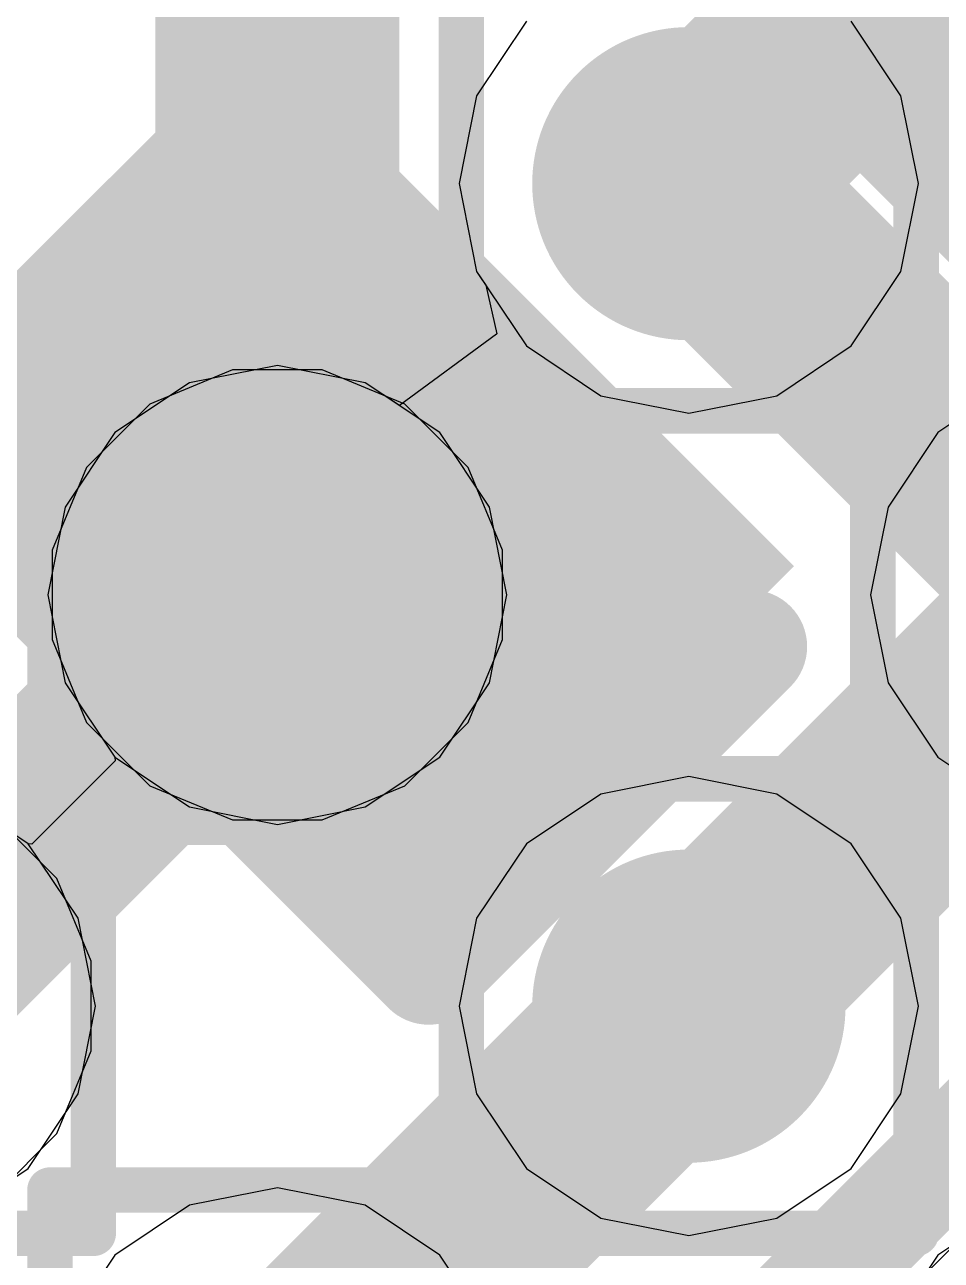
# Model space of a CAD drawing. Header units: inches. Extents: x -6 to 284, y -12 to 154.
# Drawn here: x 59.181 to 60.205, y 7.532 to 8.913 of the extents above; entities that cross this region are included whole.
import ezdxf

# ---------------------------------------------------------------- set-up
doc = ezdxf.new("R2010")
doc.units = ezdxf.units.IN
for name, color, linetype in [('Bottom Layer', 5, 'Continuous'), ('Bottom Overlay', 54, 'Continuous'), ('Bottom Paste', 16, 'Continuous'), ('Bottom Solder', 6, 'Continuous'), ('Drill Drawing', 1, 'Continuous'), ('GND-1', 16, 'Continuous'), ('GND-2', 90, 'Continuous'), ('GND-3', 216, 'Continuous'), ('GND-4', 54, 'Continuous'), ('PWR-1', 156, 'Continuous'), ('PWR-2', 130, 'Continuous'), ('Signal L1', 76, 'Continuous'), ('Signal L2', 6, 'Continuous'), ('Top Layer', 1, 'Continuous'), ('Top Paste', 8, 'Continuous'), ('Top Solder', 216, 'Continuous'), ('Via Holes', 16, 'Continuous')]:
    doc.layers.add(name, color=color, linetype=linetype)

# ---------------------------------------------------------------- blocks, each defined once
blk = doc.blocks.new('BGA_565_15_5_14_4__132')
at = {"layer": 'Top Layer'}
h = blk.add_hatch(color=1, dxfattribs=at)
edge = h.paths.add_edge_path()
edge.add_arc((-3.5749992, 4.22500044), 0.12499848, 0, 360)
h = blk.add_hatch(color=1, dxfattribs=at)
edge = h.paths.add_edge_path()
edge.add_arc((-4.22500044, 3.5749992), 0.12499848, 0, 360)
h = blk.add_hatch(color=1, dxfattribs=at)
edge = h.paths.add_edge_path()
edge.add_arc((-3.5749992, 3.5749992), 0.12499848, 0, 360)
at = {"layer": 'Top Paste'}
h = blk.add_hatch(color=8, dxfattribs=at)
edge = h.paths.add_edge_path()
edge.add_arc((-3.5749992, 4.22500044), 0.12499848, 0, 360)
h = blk.add_hatch(color=8, dxfattribs=at)
edge = h.paths.add_edge_path()
edge.add_arc((-4.22500044, 3.5749992), 0.12499848, 0, 360)
h = blk.add_hatch(color=8, dxfattribs=at)
edge = h.paths.add_edge_path()
edge.add_arc((-3.5749992, 3.5749992), 0.12499848, 0, 360)
at = {"layer": 'Top Solder'}
h = blk.add_hatch(color=216, dxfattribs=at)
edge = h.paths.add_edge_path()
edge.add_arc((-3.5749992, 4.22500044), 0.17499838, 0, 360)
h = blk.add_hatch(color=216, dxfattribs=at)
edge = h.paths.add_edge_path()
edge.add_arc((-4.22500044, 3.5749992), 0.17499838, 0, 360)
h = blk.add_hatch(color=216, dxfattribs=at)
edge = h.paths.add_edge_path()
edge.add_arc((-3.5749992, 3.5749992), 0.17499838, 0, 360)
blk = doc.blocks.new('C___0402_B_394')
at = {"layer": 'Bottom Layer'}
for points in [[(-0.2413, 0.3175), (-0.2412999999999999, -0.3175), (-0.6985, -0.3175), (-0.6985, 0.3175)], [(0.6985, 0.3175), (0.6985, -0.3175), (0.2413, -0.3175), (0.2412999999999999, 0.3175)]]:
    blk.add_hatch(color=5, dxfattribs=at).paths.add_polyline_path(points)
at = {"layer": 'Bottom Paste'}
for points in [[(-0.2413, 0.3175), (-0.2412999999999999, -0.3175), (-0.6985, -0.3175), (-0.6985, 0.3175)], [(0.6985, 0.3175), (0.6985, -0.3175), (0.2413, -0.3175), (0.2412999999999999, 0.3175)]]:
    blk.add_hatch(color=16, dxfattribs=at).paths.add_polyline_path(points)
at = {"layer": 'Bottom Solder'}
for points in [[(-0.18130012, 0.37749988), (-0.18130012, -0.37749988), (-0.7584998799999999, -0.37749988), (-0.7584998799999999, 0.37749988)], [(0.7584998799999999, 0.37749988), (0.7584998799999999, -0.37749988), (0.18130012, -0.37749988), (0.18130012, 0.37749988)]]:
    blk.add_hatch(color=6, dxfattribs=at).paths.add_polyline_path(points)
at = {"layer": 'Bottom Overlay'}
for points in [[(0.7874, 0.4064, 0.127, 0.127, 0), (0.2794, 0.4064, 0.127, 0.127, 0)], [(0.7874, -0.4064, 0.127, 0.127, 0), (0.7874, 0.4064, 0.127, 0.127, 0)], [(0.7874, -0.4064, 0.127, 0.127, 0), (0.2794, -0.4064, 0.127, 0.127, 0)]]:
    blk.add_lwpolyline(points, format="xyseb", dxfattribs=at)
for points in [[(0.24765, 0.4064, 0.0635, 0.0635, 1), (0.31115, 0.4064, 0.0635, 0.0635, 1)], [(0.7556499999999999, 0.4064, 0.0635, 0.0635, 1), (0.8191499999999999, 0.4064, 0.0635, 0.0635, 1)], [(0.7556499999999999, 0.4064, 0.0635, 0.0635, 1), (0.8191499999999999, 0.4064, 0.0635, 0.0635, 1)], [(0.24765, -0.4064, 0.0635, 0.0635, 1), (0.31115, -0.4064, 0.0635, 0.0635, 1)]]:
    blk.add_lwpolyline(points, format="xyseb", close=True, dxfattribs=at)

msp = doc.modelspace()

# ---------------------------------------------------------------- hatches: boundary and pattern name
at = {"layer": 'Bottom Layer'}
h = msp.add_hatch(color=5, dxfattribs=at)
edge = h.paths.add_edge_path()
edge.add_arc((59.92325582, 8.735601019999999), 0.1499997, 0, 360)
h = msp.add_hatch(color=5, dxfattribs=at)
edge = h.paths.add_edge_path()
edge.add_arc((59.4636352, 8.27597786), 0.1499997, 0, 360)
h = msp.add_hatch(color=5, dxfattribs=at)
edge = h.paths.add_edge_path()
edge.add_arc((59.92325582, 7.81635978), 0.1499997, 0, 360)
at = {"layer": 'GND-1'}
h = msp.add_hatch(color=16, dxfattribs=at)
edge = h.paths.add_edge_path()
edge.add_arc((59.92325582, 8.735601019999999), 0.1499997, 0, 360)
h = msp.add_hatch(color=16, dxfattribs=at)
edge = h.paths.add_edge_path()
edge.add_arc((59.4636352, 8.27597786), 0.1499997, 0, 360)
h = msp.add_hatch(color=16, dxfattribs=at)
edge = h.paths.add_edge_path()
edge.add_arc((59.92325582, 7.81635978), 0.1499997, 0, 360)
at = {"layer": 'GND-2'}
h = msp.add_hatch(color=90, dxfattribs=at)
edge = h.paths.add_edge_path()
edge.add_arc((59.92325582, 8.735601019999999), 0.1499997, 0, 360)
h = msp.add_hatch(color=90, dxfattribs=at)
edge = h.paths.add_edge_path()
edge.add_arc((59.4636352, 8.27597786), 0.1499997, 0, 360)
h = msp.add_hatch(color=90, dxfattribs=at)
edge = h.paths.add_edge_path()
edge.add_arc((59.92325582, 7.81635978), 0.1499997, 0, 360)
at = {"layer": 'GND-3'}
h = msp.add_hatch(color=216, dxfattribs=at)
edge = h.paths.add_edge_path()
edge.add_arc((59.92325582, 8.735601019999999), 0.1499997, 0, 360)
h = msp.add_hatch(color=216, dxfattribs=at)
edge = h.paths.add_edge_path()
edge.add_arc((59.4636352, 8.27597786), 0.1499997, 0, 360)
h = msp.add_hatch(color=216, dxfattribs=at)
edge = h.paths.add_edge_path()
edge.add_arc((59.92325582, 7.81635978), 0.1499997, 0, 360)
at = {"layer": 'GND-4'}
h = msp.add_hatch(color=54, dxfattribs=at)
edge = h.paths.add_edge_path()
edge.add_arc((59.92325582, 8.735601019999999), 0.1499997, 0, 360)
h = msp.add_hatch(color=54, dxfattribs=at)
edge = h.paths.add_edge_path()
edge.add_arc((59.4636352, 8.27597786), 0.1499997, 0, 360)
h = msp.add_hatch(color=54, dxfattribs=at)
edge = h.paths.add_edge_path()
edge.add_arc((59.92325582, 7.81635978), 0.1499997, 0, 360)
at = {"layer": 'PWR-1'}
h = msp.add_hatch(color=156, dxfattribs=at)
edge = h.paths.add_edge_path()
edge.add_arc((59.92325582, 8.735601019999999), 0.1499997, 0, 360)
h = msp.add_hatch(color=156, dxfattribs=at)
edge = h.paths.add_edge_path()
edge.add_arc((59.4636352, 8.27597786), 0.1499997, 0, 360)
h = msp.add_hatch(color=156, dxfattribs=at)
edge = h.paths.add_edge_path()
edge.add_arc((59.92325582, 7.81635978), 0.1499997, 0, 360)
at = {"layer": 'PWR-2'}
h = msp.add_hatch(color=130, dxfattribs=at)
edge = h.paths.add_edge_path()
edge.add_arc((59.92325582, 8.735601019999999), 0.1499997, 0, 360)
h = msp.add_hatch(color=130, dxfattribs=at)
edge = h.paths.add_edge_path()
edge.add_arc((59.4636352, 8.27597786), 0.1499997, 0, 360)
h = msp.add_hatch(color=130, dxfattribs=at)
edge = h.paths.add_edge_path()
edge.add_arc((59.92325582, 7.81635978), 0.1499997, 0, 360)
at = {"layer": 'Signal L1'}
h = msp.add_hatch(color=76, dxfattribs=at)
edge = h.paths.add_edge_path()
edge.add_arc((59.92325582, 8.735601019999999), 0.1499997, 0, 360)
h = msp.add_hatch(color=76, dxfattribs=at)
edge = h.paths.add_edge_path()
edge.add_arc((59.4636352, 8.27597786), 0.1499997, 0, 360)
h = msp.add_hatch(color=76, dxfattribs=at)
edge = h.paths.add_edge_path()
edge.add_arc((59.92325582, 7.81635978), 0.1499997, 0, 360)
at = {"layer": 'Signal L2'}
h = msp.add_hatch(color=6, dxfattribs=at)
edge = h.paths.add_edge_path()
edge.add_arc((59.92325582, 8.735601019999999), 0.1499997, 0, 360)
h = msp.add_hatch(color=6, dxfattribs=at)
edge = h.paths.add_edge_path()
edge.add_arc((59.4636352, 8.27597786), 0.1499997, 0, 360)
h = msp.add_hatch(color=6, dxfattribs=at)
edge = h.paths.add_edge_path()
edge.add_arc((59.92325582, 7.81635978), 0.1499997, 0, 360)
at = {"layer": 'Top Layer'}
h = msp.add_hatch(color=1, dxfattribs=at)
edge = h.paths.add_edge_path()
edge.add_arc((59.92325582, 8.735601019999999), 0.1499997, 0, 360)
h = msp.add_hatch(color=1, dxfattribs=at)
edge = h.paths.add_edge_path()
edge.add_arc((59.4636352, 8.27597786), 0.1499997, 0, 360)
h = msp.add_hatch(color=1, dxfattribs=at)
edge = h.paths.add_edge_path()
edge.add_arc((59.92325582, 7.81635978), 0.1499997, 0, 360)
at = {"layer": 'Via Holes'}
h = msp.add_hatch(color=7, dxfattribs=at)
edge = h.paths.add_edge_path()
edge.add_arc((59.92325582, 8.735601019999999), 0.07499858, 0, 360)
h = msp.add_hatch(color=7, dxfattribs=at)
edge = h.paths.add_edge_path()
edge.add_arc((59.4636352, 8.27597786), 0.07499858, 0, 360)
h = msp.add_hatch(color=7, dxfattribs=at)
edge = h.paths.add_edge_path()
edge.add_arc((59.92325582, 7.81635978), 0.07499858, 0, 360)

# ---------------------------------------------------------------- linework, layer by layer
at = {"layer": 'Bottom Layer'}
for points in [[(59.42886005999999, 8.399274539999999, 0.2032, 0.2032, 0), (59.42886005999999, 9.23003488, 0.2032, 0.2032, 0)], [(59.51692694, 6.945927179999999, 0.10668, 0.10668, 0), (61.09960348, 8.52860372, 0.10668, 0.10668, 0)], [(59.42886005999999, 8.399274539999999, 0.2032, 0.2032, 0), (59.60881144, 8.219323159999998, 0.2032, 0.2032, 0)], [(59.00401712, 7.81635724, 0.2032, 0.2032, 0), (59.40698303999999, 8.219323159999998, 0.2032, 0.2032, 0)], [(59.40698303999999, 8.219323159999998, 0.2032, 0.2032, 0), (59.60881144, 8.219323159999998, 0.2032, 0.2032, 0)]]:
    msp.add_lwpolyline(points, format="xyseb", dxfattribs=at)
for points in [[(59.37806006, 8.399274539999999, 0.1016, 0.1016, 1), (59.47966006, 8.399274539999999, 0.1016, 0.1016, 1)], [(59.37806006, 8.399274539999999, 0.1016, 0.1016, 1), (59.47966006, 8.399274539999999, 0.1016, 0.1016, 1)], [(59.35618304, 8.219323159999998, 0.1016, 0.1016, 1), (59.45778304, 8.219323159999998, 0.1016, 0.1016, 1)], [(59.35618304, 8.219323159999998, 0.1016, 0.1016, 1), (59.45778304, 8.219323159999998, 0.1016, 0.1016, 1)], [(59.55801144, 8.219323159999998, 0.1016, 0.1016, 1), (59.65961144, 8.219323159999998, 0.1016, 0.1016, 1)], [(59.55801144, 8.219323159999998, 0.1016, 0.1016, 1), (59.65961144, 8.219323159999998, 0.1016, 0.1016, 1)]]:
    msp.add_lwpolyline(points, format="xyseb", close=True, dxfattribs=at)
at = {"layer": 'Drill Drawing'}
for points in [[(59.66925582, 8.48160102, 0.0508, 0.0508, 0), (59.66925582, 8.989601019999998, 0.0508, 0.0508, 0)], [(60.17725582, 8.48160102, 0.0508, 0.0508, 0), (60.17725582, 8.989601019999998, 0.0508, 0.0508, 0)], [(59.20963519999999, 8.529977859999999, 0.0508, 0.0508, 0), (59.71763519999999, 8.529977859999999, 0.0508, 0.0508, 0)], [(59.20963519999999, 8.02197786, 0.0508, 0.0508, 0), (59.20963519999999, 8.529977859999999, 0.0508, 0.0508, 0)], [(59.71763519999999, 8.02197786, 0.0508, 0.0508, 0), (59.71763519999999, 8.529977859999999, 0.0508, 0.0508, 0)], [(60.12887644, 8.5299804, 0.0508, 0.0508, 0), (60.63687644, 8.5299804, 0.0508, 0.0508, 0)], [(60.12887644, 8.021980399999999, 0.0508, 0.0508, 0), (60.12887644, 8.5299804, 0.0508, 0.0508, 0)], [(59.66925582, 8.48160102, 0.0508, 0.0508, 0), (60.17725582, 8.48160102, 0.0508, 0.0508, 0)], [(58.75001712, 8.070357239999998, 0.0508, 0.0508, 0), (59.25801712, 8.070357239999998, 0.0508, 0.0508, 0)], [(59.25801712, 7.56235724, 0.0508, 0.0508, 0), (59.25801712, 8.070357239999998, 0.0508, 0.0508, 0)], [(59.66925582, 8.070359779999999, 0.0508, 0.0508, 0), (60.17725582, 8.070359779999999, 0.0508, 0.0508, 0)], [(59.66925582, 7.56235978, 0.0508, 0.0508, 0), (59.66925582, 8.070359779999999, 0.0508, 0.0508, 0)], [(60.17725582, 7.56235978, 0.0508, 0.0508, 0), (60.17725582, 8.070359779999999, 0.0508, 0.0508, 0)], [(59.20963519999999, 8.02197786, 0.0508, 0.0508, 0), (59.71763519999999, 8.02197786, 0.0508, 0.0508, 0)], [(60.12887644, 8.021980399999999, 0.0508, 0.0508, 0), (60.63687644, 8.021980399999999, 0.0508, 0.0508, 0)], [(59.20963519999999, 7.61073916, 0.0508, 0.0508, 0), (59.71763519999999, 7.61073916, 0.0508, 0.0508, 0)], [(59.20963519999999, 7.102739159999999, 0.0508, 0.0508, 0), (59.20963519999999, 7.61073916, 0.0508, 0.0508, 0)], [(59.71763519999999, 7.102739159999999, 0.0508, 0.0508, 0), (59.71763519999999, 7.61073916, 0.0508, 0.0508, 0)], [(60.12887644, 7.61073916, 0.0508, 0.0508, 0), (60.63687644, 7.61073916, 0.0508, 0.0508, 0)], [(60.12887644, 7.102739159999999, 0.0508, 0.0508, 0), (60.12887644, 7.61073916, 0.0508, 0.0508, 0)], [(58.75001712, 7.56235724, 0.0508, 0.0508, 0), (59.25801712, 7.56235724, 0.0508, 0.0508, 0)], [(59.66925582, 7.56235978, 0.0508, 0.0508, 0), (60.17725582, 7.56235978, 0.0508, 0.0508, 0)]]:
    msp.add_lwpolyline(points, format="xyseb", dxfattribs=at)
for points in [[(59.1969352, 8.529977859999999, 0.0254, 0.0254, 1), (59.2223352, 8.529977859999999, 0.0254, 0.0254, 1)], [(59.1969352, 8.529977859999999, 0.0254, 0.0254, 1), (59.2223352, 8.529977859999999, 0.0254, 0.0254, 1)], [(59.7049352, 8.529977859999999, 0.0254, 0.0254, 1), (59.7303352, 8.529977859999999, 0.0254, 0.0254, 1)], [(59.7049352, 8.529977859999999, 0.0254, 0.0254, 1), (59.7303352, 8.529977859999999, 0.0254, 0.0254, 1)], [(60.11617644, 8.5299804, 0.0254, 0.0254, 1), (60.14157643999999, 8.5299804, 0.0254, 0.0254, 1)], [(60.11617644, 8.5299804, 0.0254, 0.0254, 1), (60.14157643999999, 8.5299804, 0.0254, 0.0254, 1)], [(59.65655581999999, 8.48160102, 0.0254, 0.0254, 1), (59.68195582, 8.48160102, 0.0254, 0.0254, 1)], [(59.65655581999999, 8.48160102, 0.0254, 0.0254, 1), (59.68195582, 8.48160102, 0.0254, 0.0254, 1)], [(60.16455581999999, 8.48160102, 0.0254, 0.0254, 1), (60.18995582, 8.48160102, 0.0254, 0.0254, 1)], [(60.16455581999999, 8.48160102, 0.0254, 0.0254, 1), (60.18995582, 8.48160102, 0.0254, 0.0254, 1)], [(59.24531711999999, 8.070357239999998, 0.0254, 0.0254, 1), (59.27071712, 8.070357239999998, 0.0254, 0.0254, 1)], [(59.24531711999999, 8.070357239999998, 0.0254, 0.0254, 1), (59.27071712, 8.070357239999998, 0.0254, 0.0254, 1)], [(59.65655581999999, 8.070359779999999, 0.0254, 0.0254, 1), (59.68195582, 8.070359779999999, 0.0254, 0.0254, 1)], [(59.65655581999999, 8.070359779999999, 0.0254, 0.0254, 1), (59.68195582, 8.070359779999999, 0.0254, 0.0254, 1)], [(60.16455581999999, 8.070359779999999, 0.0254, 0.0254, 1), (60.18995582, 8.070359779999999, 0.0254, 0.0254, 1)], [(60.16455581999999, 8.070359779999999, 0.0254, 0.0254, 1), (60.18995582, 8.070359779999999, 0.0254, 0.0254, 1)], [(59.1969352, 8.02197786, 0.0254, 0.0254, 1), (59.2223352, 8.02197786, 0.0254, 0.0254, 1)], [(59.1969352, 8.02197786, 0.0254, 0.0254, 1), (59.2223352, 8.02197786, 0.0254, 0.0254, 1)], [(59.7049352, 8.02197786, 0.0254, 0.0254, 1), (59.7303352, 8.02197786, 0.0254, 0.0254, 1)], [(59.7049352, 8.02197786, 0.0254, 0.0254, 1), (59.7303352, 8.02197786, 0.0254, 0.0254, 1)], [(60.11617644, 8.021980399999999, 0.0254, 0.0254, 1), (60.14157643999999, 8.021980399999999, 0.0254, 0.0254, 1)], [(60.11617644, 8.021980399999999, 0.0254, 0.0254, 1), (60.14157643999999, 8.021980399999999, 0.0254, 0.0254, 1)], [(59.1969352, 7.61073916, 0.0254, 0.0254, 1), (59.2223352, 7.61073916, 0.0254, 0.0254, 1)], [(59.1969352, 7.61073916, 0.0254, 0.0254, 1), (59.2223352, 7.61073916, 0.0254, 0.0254, 1)], [(59.7049352, 7.61073916, 0.0254, 0.0254, 1), (59.7303352, 7.61073916, 0.0254, 0.0254, 1)], [(59.7049352, 7.61073916, 0.0254, 0.0254, 1), (59.7303352, 7.61073916, 0.0254, 0.0254, 1)], [(60.11617644, 7.61073916, 0.0254, 0.0254, 1), (60.14157643999999, 7.61073916, 0.0254, 0.0254, 1)], [(60.11617644, 7.61073916, 0.0254, 0.0254, 1), (60.14157643999999, 7.61073916, 0.0254, 0.0254, 1)], [(59.24531711999999, 7.56235724, 0.0254, 0.0254, 1), (59.27071712, 7.56235724, 0.0254, 0.0254, 1)], [(59.24531711999999, 7.56235724, 0.0254, 0.0254, 1), (59.27071712, 7.56235724, 0.0254, 0.0254, 1)], [(59.65655581999999, 7.56235978, 0.0254, 0.0254, 1), (59.68195582, 7.56235978, 0.0254, 0.0254, 1)], [(59.65655581999999, 7.56235978, 0.0254, 0.0254, 1), (59.68195582, 7.56235978, 0.0254, 0.0254, 1)], [(60.16455581999999, 7.56235978, 0.0254, 0.0254, 1), (60.18995582, 7.56235978, 0.0254, 0.0254, 1)], [(60.16455581999999, 7.56235978, 0.0254, 0.0254, 1), (60.18995582, 7.56235978, 0.0254, 0.0254, 1)]]:
    msp.add_lwpolyline(points, format="xyseb", close=True, dxfattribs=at)
at = {"layer": 'GND-1'}
for p, q in [((59.41358958, 8.52757756), (59.32111579999999, 8.48927436)), ((59.51368082, 8.52757756), (59.41358958, 8.52757756)), ((59.6061546, 8.48927436), (59.51368082, 8.52757756)), ((59.32111579999999, 8.48927436), (59.25033869999999, 8.418497259999999)), ((59.6769317, 8.418497259999999), (59.6061546, 8.48927436)), ((59.25033869999999, 8.418497259999999), (59.2120355, 8.32602348)), ((59.7152349, 8.32602348), (59.6769317, 8.418497259999999)), ((59.2120355, 8.32602348), (59.2120355, 8.22593224)), ((59.7152349, 8.22593224), (59.7152349, 8.32602348)), ((59.2120355, 8.22593224), (59.25033869999999, 8.13345846)), ((59.6769317, 8.13345846), (59.7152349, 8.22593224)), ((59.25033869999999, 8.13345846), (59.32111579999999, 8.06268136)), ((59.6061546, 8.06268136), (59.6769317, 8.13345846)), ((59.32111579999999, 8.06268136), (59.41358958, 8.02437816)), ((59.51368082, 8.02437816), (59.6061546, 8.06268136)), ((59.21731361999999, 7.95887664), (59.14653651999999, 8.02965374)), ((59.41358958, 8.02437816), (59.51368082, 8.02437816)), ((59.25561682, 7.86640286), (59.21731361999999, 7.95887664)), ((59.25561682, 7.766311619999999), (59.25561682, 7.86640286)), ((59.21731361999999, 7.673837839999999), (59.25561682, 7.766311619999999)), ((59.14653651999999, 7.60306074), (59.21731361999999, 7.673837839999999)), ((60.24035703999999, 7.570035659999999), (60.16957993999999, 7.49925856))]:
    msp.add_line(p, q, dxfattribs=at)
at = {"layer": 'GND-2'}
for p, q in [((59.41358958, 8.52757756), (59.32111579999999, 8.48927436)), ((59.51368082, 8.52757756), (59.41358958, 8.52757756)), ((59.6061546, 8.48927436), (59.51368082, 8.52757756)), ((59.32111579999999, 8.48927436), (59.25033869999999, 8.418497259999999)), ((59.6769317, 8.418497259999999), (59.6061546, 8.48927436)), ((59.25033869999999, 8.418497259999999), (59.2120355, 8.32602348)), ((59.7152349, 8.32602348), (59.6769317, 8.418497259999999)), ((59.2120355, 8.32602348), (59.2120355, 8.22593224)), ((59.7152349, 8.22593224), (59.7152349, 8.32602348)), ((59.2120355, 8.22593224), (59.25033869999999, 8.13345846)), ((59.6769317, 8.13345846), (59.7152349, 8.22593224)), ((59.25033869999999, 8.13345846), (59.32111579999999, 8.06268136)), ((59.6061546, 8.06268136), (59.6769317, 8.13345846)), ((59.32111579999999, 8.06268136), (59.41358958, 8.02437816)), ((59.51368082, 8.02437816), (59.6061546, 8.06268136)), ((59.21731361999999, 7.95887664), (59.14653651999999, 8.02965374)), ((59.41358958, 8.02437816), (59.51368082, 8.02437816)), ((59.25561682, 7.86640286), (59.21731361999999, 7.95887664)), ((59.25561682, 7.766311619999999), (59.25561682, 7.86640286)), ((59.21731361999999, 7.673837839999999), (59.25561682, 7.766311619999999)), ((59.14653651999999, 7.60306074), (59.21731361999999, 7.673837839999999)), ((60.24035703999999, 7.570035659999999), (60.16957993999999, 7.49925856))]:
    msp.add_line(p, q, dxfattribs=at)
at = {"layer": 'GND-3'}
for p, q in [((59.41358958, 8.52757756), (59.32111579999999, 8.48927436)), ((59.51368082, 8.52757756), (59.41358958, 8.52757756)), ((59.6061546, 8.48927436), (59.51368082, 8.52757756)), ((59.32111579999999, 8.48927436), (59.25033869999999, 8.418497259999999)), ((59.6769317, 8.418497259999999), (59.6061546, 8.48927436)), ((59.25033869999999, 8.418497259999999), (59.2120355, 8.32602348)), ((59.7152349, 8.32602348), (59.6769317, 8.418497259999999)), ((59.2120355, 8.32602348), (59.2120355, 8.22593224)), ((59.7152349, 8.22593224), (59.7152349, 8.32602348)), ((59.2120355, 8.22593224), (59.25033869999999, 8.13345846)), ((59.6769317, 8.13345846), (59.7152349, 8.22593224)), ((59.25033869999999, 8.13345846), (59.32111579999999, 8.06268136)), ((59.6061546, 8.06268136), (59.6769317, 8.13345846)), ((59.32111579999999, 8.06268136), (59.41358958, 8.02437816)), ((59.51368082, 8.02437816), (59.6061546, 8.06268136)), ((59.21731361999999, 7.95887664), (59.14653651999999, 8.02965374)), ((59.41358958, 8.02437816), (59.51368082, 8.02437816)), ((59.25561682, 7.86640286), (59.21731361999999, 7.95887664)), ((59.25561682, 7.766311619999999), (59.25561682, 7.86640286)), ((59.21731361999999, 7.673837839999999), (59.25561682, 7.766311619999999)), ((59.14653651999999, 7.60306074), (59.21731361999999, 7.673837839999999)), ((60.24035703999999, 7.570035659999999), (60.16957993999999, 7.49925856))]:
    msp.add_line(p, q, dxfattribs=at)
at = {"layer": 'GND-4'}
for p, q in [((59.41358958, 8.52757756), (59.32111579999999, 8.48927436)), ((59.51368082, 8.52757756), (59.41358958, 8.52757756)), ((59.6061546, 8.48927436), (59.51368082, 8.52757756)), ((59.32111579999999, 8.48927436), (59.25033869999999, 8.418497259999999)), ((59.6769317, 8.418497259999999), (59.6061546, 8.48927436)), ((59.25033869999999, 8.418497259999999), (59.2120355, 8.32602348)), ((59.7152349, 8.32602348), (59.6769317, 8.418497259999999)), ((59.2120355, 8.32602348), (59.2120355, 8.22593224)), ((59.7152349, 8.22593224), (59.7152349, 8.32602348)), ((59.2120355, 8.22593224), (59.25033869999999, 8.13345846)), ((59.6769317, 8.13345846), (59.7152349, 8.22593224)), ((59.25033869999999, 8.13345846), (59.32111579999999, 8.06268136)), ((59.6061546, 8.06268136), (59.6769317, 8.13345846)), ((59.32111579999999, 8.06268136), (59.41358958, 8.02437816)), ((59.51368082, 8.02437816), (59.6061546, 8.06268136)), ((59.21731361999999, 7.95887664), (59.14653651999999, 8.02965374)), ((59.41358958, 8.02437816), (59.51368082, 8.02437816)), ((59.25561682, 7.86640286), (59.21731361999999, 7.95887664)), ((59.25561682, 7.766311619999999), (59.25561682, 7.86640286)), ((59.21731361999999, 7.673837839999999), (59.25561682, 7.766311619999999)), ((59.14653651999999, 7.60306074), (59.21731361999999, 7.673837839999999)), ((60.24035703999999, 7.570035659999999), (60.16957993999999, 7.49925856))]:
    msp.add_line(p, q, dxfattribs=at)
at = {"layer": 'PWR-1'}
for p, q in [((59.74186172, 8.91699512), (59.68625349999999, 8.833769479999999)), ((60.16025814, 8.833769479999999), (60.10464992, 8.91699512)), ((59.68625349999999, 8.833769479999999), (59.66672598, 8.735601019999999)), ((60.17978565999999, 8.735601019999999), (60.16025814, 8.833769479999999)), ((59.66672598, 8.735601019999999), (59.68625349999999, 8.637432559999999)), ((60.16025814, 8.637432559999999), (60.17978565999999, 8.735601019999999)), ((59.68625349999999, 8.637432559999999), (59.74186172, 8.55420692)), ((60.10464992, 8.55420692), (60.16025814, 8.637432559999999)), ((59.74186172, 8.55420692), (59.82508735999999, 8.4985987)), ((60.02142428, 8.4985987), (60.10464992, 8.55420692)), ((60.28470797999999, 8.512982719999998), (60.20148234, 8.4573745)), ((59.82508735999999, 8.4985987), (59.92325582, 8.47907118)), ((59.92325582, 8.47907118), (60.02142428, 8.4985987)), ((60.20148234, 8.4573745), (60.14587411999999, 8.37414886)), ((60.14587411999999, 8.37414886), (60.1263466, 8.2759804)), ((60.1263466, 8.2759804), (60.14587411999999, 8.17781194)), ((60.14587411999999, 8.17781194), (60.20148234, 8.0945863)), ((60.20148234, 8.0945863), (60.28470797999999, 8.03897808)), ((59.92325582, 8.07288962), (59.82508735999999, 8.0533621)), ((60.02142428, 8.0533621), (59.92325582, 8.07288962)), ((59.82508735999999, 8.0533621), (59.74186172, 7.997753879999999)), ((60.10464992, 7.997753879999999), (60.02142428, 8.0533621)), ((59.74186172, 7.997753879999999), (59.68625349999999, 7.914528239999999)), ((60.16025814, 7.914528239999999), (60.10464992, 7.997753879999999)), ((59.68625349999999, 7.914528239999999), (59.66672598, 7.81635978)), ((60.17978565999999, 7.81635978), (60.16025814, 7.914528239999999)), ((59.66672598, 7.81635978), (59.68625349999999, 7.71819132)), ((60.16025814, 7.71819132), (60.17978565999999, 7.81635978)), ((59.68625349999999, 7.71819132), (59.74186172, 7.63496568)), ((60.10464992, 7.63496568), (60.16025814, 7.71819132)), ((59.74186172, 7.63496568), (59.82508735999999, 7.57935746)), ((60.02142428, 7.57935746), (60.10464992, 7.63496568)), ((59.4636352, 7.613268999999999), (59.36546674, 7.59374148)), ((59.56180366, 7.59374148), (59.4636352, 7.613268999999999)), ((59.36546674, 7.59374148), (59.2822411, 7.53813326)), ((59.6450293, 7.53813326), (59.56180366, 7.59374148)), ((60.28470797999999, 7.59374148), (60.20148234, 7.53813326)), ((59.82508735999999, 7.57935746), (59.92325582, 7.559829939999999)), ((59.92325582, 7.559829939999999), (60.02142428, 7.57935746)), ((59.2822411, 7.53813326), (59.22663288, 7.454907619999999)), ((59.70063751999999, 7.454907619999999), (59.6450293, 7.53813326)), ((60.20148234, 7.53813326), (60.14587411999999, 7.454907619999999))]:
    msp.add_line(p, q, dxfattribs=at)
at = {"layer": 'PWR-2'}
for p, q in [((59.74186172, 8.91699512), (59.68625349999999, 8.833769479999999)), ((60.16025814, 8.833769479999999), (60.10464992, 8.91699512)), ((59.68625349999999, 8.833769479999999), (59.66672598, 8.735601019999999)), ((60.17978565999999, 8.735601019999999), (60.16025814, 8.833769479999999)), ((59.66672598, 8.735601019999999), (59.68625349999999, 8.637432559999999)), ((60.16025814, 8.637432559999999), (60.17978565999999, 8.735601019999999)), ((59.68625349999999, 8.637432559999999), (59.74186172, 8.55420692)), ((60.10464992, 8.55420692), (60.16025814, 8.637432559999999)), ((59.74186172, 8.55420692), (59.82508735999999, 8.4985987)), ((60.02142428, 8.4985987), (60.10464992, 8.55420692)), ((59.4636352, 8.5325077), (59.36546674, 8.51298018)), ((59.56180366, 8.51298018), (59.4636352, 8.5325077)), ((59.36546674, 8.51298018), (59.2822411, 8.45737196)), ((59.6450293, 8.45737196), (59.56180366, 8.51298018)), ((60.28470797999999, 8.512982719999998), (60.20148234, 8.4573745)), ((59.82508735999999, 8.4985987), (59.92325582, 8.47907118)), ((59.92325582, 8.47907118), (60.02142428, 8.4985987)), ((59.2822411, 8.45737196), (59.22663288, 8.37414632)), ((59.70063751999999, 8.37414632), (59.6450293, 8.45737196)), ((60.20148234, 8.4573745), (60.14587411999999, 8.37414886)), ((59.22663288, 8.37414632), (59.20710535999999, 8.27597786)), ((59.72016503999999, 8.27597786), (59.70063751999999, 8.37414632)), ((60.14587411999999, 8.37414886), (60.1263466, 8.2759804)), ((59.20710535999999, 8.27597786), (59.22663288, 8.1778094)), ((59.70063751999999, 8.1778094), (59.72016503999999, 8.27597786)), ((60.1263466, 8.2759804), (60.14587411999999, 8.17781194)), ((59.22663288, 8.1778094), (59.2822411, 8.094583759999999)), ((59.6450293, 8.094583759999999), (59.70063751999999, 8.1778094)), ((60.14587411999999, 8.17781194), (60.20148234, 8.0945863)), ((59.2822411, 8.094583759999999), (59.36546674, 8.03897554)), ((59.56180366, 8.03897554), (59.6450293, 8.094583759999999)), ((60.20148234, 8.0945863), (60.28470797999999, 8.03897808)), ((59.92325582, 8.07288962), (59.82508735999999, 8.0533621)), ((60.02142428, 8.0533621), (59.92325582, 8.07288962)), ((59.18541122, 7.997751339999999), (59.10218558, 8.053359559999999)), ((59.82508735999999, 8.0533621), (59.74186172, 7.997753879999999)), ((60.10464992, 7.997753879999999), (60.02142428, 8.0533621)), ((59.36546674, 8.03897554), (59.4636352, 8.01944802)), ((59.4636352, 8.01944802), (59.56180366, 8.03897554)), ((59.24101944, 7.9145257), (59.18541122, 7.997751339999999)), ((59.74186172, 7.997753879999999), (59.68625349999999, 7.914528239999999)), ((60.16025814, 7.914528239999999), (60.10464992, 7.997753879999999)), ((59.26054695999999, 7.81635724), (59.24101944, 7.9145257)), ((59.68625349999999, 7.914528239999999), (59.66672598, 7.81635978)), ((60.17978565999999, 7.81635978), (60.16025814, 7.914528239999999)), ((59.24101944, 7.71818878), (59.26054695999999, 7.81635724)), ((59.66672598, 7.81635978), (59.68625349999999, 7.71819132)), ((60.16025814, 7.71819132), (60.17978565999999, 7.81635978)), ((59.18541122, 7.634963139999999), (59.24101944, 7.71818878)), ((59.68625349999999, 7.71819132), (59.74186172, 7.63496568)), ((60.10464992, 7.63496568), (60.16025814, 7.71819132)), ((59.10218558, 7.579354919999999), (59.18541122, 7.634963139999999)), ((59.74186172, 7.63496568), (59.82508735999999, 7.57935746)), ((60.02142428, 7.57935746), (60.10464992, 7.63496568)), ((59.4636352, 7.613268999999999), (59.36546674, 7.59374148)), ((59.56180366, 7.59374148), (59.4636352, 7.613268999999999)), ((59.36546674, 7.59374148), (59.2822411, 7.53813326)), ((59.6450293, 7.53813326), (59.56180366, 7.59374148)), ((60.28470797999999, 7.59374148), (60.20148234, 7.53813326)), ((59.82508735999999, 7.57935746), (59.92325582, 7.559829939999999)), ((59.92325582, 7.559829939999999), (60.02142428, 7.57935746)), ((59.2822411, 7.53813326), (59.22663288, 7.454907619999999)), ((59.70063751999999, 7.454907619999999), (59.6450293, 7.53813326)), ((60.20148234, 7.53813326), (60.14587411999999, 7.454907619999999))]:
    msp.add_line(p, q, dxfattribs=at)
at = {"layer": 'Signal L2'}
for p, q in [((59.74186172, 8.91699512), (59.68625349999999, 8.833769479999999)), ((59.68625349999999, 8.833769479999999), (59.66672598, 8.735601019999999)), ((59.66672598, 8.735601019999999), (59.68625349999999, 8.637432559999999)), ((59.68625349999999, 8.637432559999999), (59.69659383999999, 8.621956339999999)), ((59.69659383999999, 8.621956339999999), (59.70882647999999, 8.56763336)), ((59.70862581999999, 8.567282839999999), (59.59999256, 8.48746334)), ((59.70882647999999, 8.56763336), (59.70862581999999, 8.567282839999999)), ((59.4636352, 8.5325077), (59.36546674, 8.51298018)), ((59.56180366, 8.51298018), (59.4636352, 8.5325077)), ((59.36546674, 8.51298018), (59.2822411, 8.45737196)), ((59.59999256, 8.48746334), (59.56180366, 8.51298018)), ((59.2822411, 8.45737196), (59.22663288, 8.37414632)), ((59.22663288, 8.37414632), (59.20710535999999, 8.27597786)), ((59.20710535999999, 8.27597786), (59.22663288, 8.1778094)), ((59.22663288, 8.1778094), (59.28223856, 8.0945863)), ((59.28223856, 8.0945863), (59.2826475, 8.09045372)), ((59.2826475, 8.09045372), (59.18953872, 7.997344940000001)), ((59.18540867999999, 7.997753879999999), (59.10218558, 8.053359559999999)), ((59.18953872, 7.997344940000001), (59.18540867999999, 7.997753879999999))]:
    msp.add_line(p, q, dxfattribs=at)
msp.add_lwpolyline([(59.58999511999999, 7.02651122, 0.11938, 0.11938, 0), (60.39574916, 7.832265259999999, 0.11938, 0.11938, 0)], format="xyseb", dxfattribs=at)
at = {"layer": 'Top Layer'}
for points in [[(59.92325582, 8.735601019999999, 0.254, 0.254, 0), (60.38287644, 9.19522164, 0.254, 0.254, 0)], [(59.4730967, 8.318385699999999, 0.254, 0.254, 0), (59.4730967, 9.17314142, 0.254, 0.254, 0)], [(59.92325582, 8.735601019999999, 0.254, 0.254, 0), (60.38287644, 8.2759804, 0.254, 0.254, 0)], [(59.47268522, 8.317974219999998, 0.254, 0.254, 0), (59.4730967, 8.318385699999999, 0.254, 0.254, 0)], [(59.47268522, 8.28585084, 0.254, 0.254, 0), (59.47268522, 8.317974219999998, 0.254, 0.254, 0)], [(59.47268522, 8.28585084, 0.254, 0.254, 0), (59.4730967, 8.28543936, 0.254, 0.254, 0)], [(59.00401712, 7.81635978, 0.254, 0.254, 0), (59.4636352, 8.27597786, 0.254, 0.254, 0)], [(59.92325582, 7.81635978, 0.254, 0.254, 0), (60.38287644, 8.2759804, 0.254, 0.254, 0)], [(59.4636352, 7.356739159999999, 0.254, 0.254, 0), (59.92243285999999, 7.815534279999999, 0.254, 0.254, 0)]]:
    msp.add_lwpolyline(points, format="xyseb", dxfattribs=at)
for points in [[(59.85975581999999, 8.735601019999999, 0.127, 0.127, 1), (59.98675582, 8.735601019999999, 0.127, 0.127, 1)], [(59.85975581999999, 8.735601019999999, 0.127, 0.127, 1), (59.98675582, 8.735601019999999, 0.127, 0.127, 1)], [(59.40918522, 8.317974219999998, 0.127, 0.127, 1), (59.53618521999999, 8.317974219999998, 0.127, 0.127, 1)], [(59.40918522, 8.317974219999998, 0.127, 0.127, 1), (59.53618521999999, 8.317974219999998, 0.127, 0.127, 1)], [(59.4095967, 8.318385699999999, 0.127, 0.127, 1), (59.5365967, 8.318385699999999, 0.127, 0.127, 1)], [(59.4095967, 8.318385699999999, 0.127, 0.127, 1), (59.5365967, 8.318385699999999, 0.127, 0.127, 1)], [(59.40918522, 8.28585084, 0.127, 0.127, 1), (59.53618521999999, 8.28585084, 0.127, 0.127, 1)], [(59.40918522, 8.28585084, 0.127, 0.127, 1), (59.53618521999999, 8.28585084, 0.127, 0.127, 1)], [(59.4095967, 8.28543936, 0.127, 0.127, 1), (59.5365967, 8.28543936, 0.127, 0.127, 1)], [(59.4001352, 8.27597786, 0.127, 0.127, 1), (59.5271352, 8.27597786, 0.127, 0.127, 1)], [(59.85893286, 7.815534279999999, 0.127, 0.127, 1), (59.98593285999999, 7.815534279999999, 0.127, 0.127, 1)], [(59.85975581999999, 7.81635978, 0.127, 0.127, 1), (59.98675582, 7.81635978, 0.127, 0.127, 1)]]:
    msp.add_lwpolyline(points, format="xyseb", close=True, dxfattribs=at)

# ---------------------------------------------------------------- block references
at = {"rotation": 225}
for name, p in [('BGA_565_15_5_14_4__132', (54.40792014, 8.2759296)), ('C___0402_B_394', (59.90216112, 8.7031703))]:
    msp.add_blockref(name, p, dxfattribs=at)

doc.saveas('drawing.dxf')
